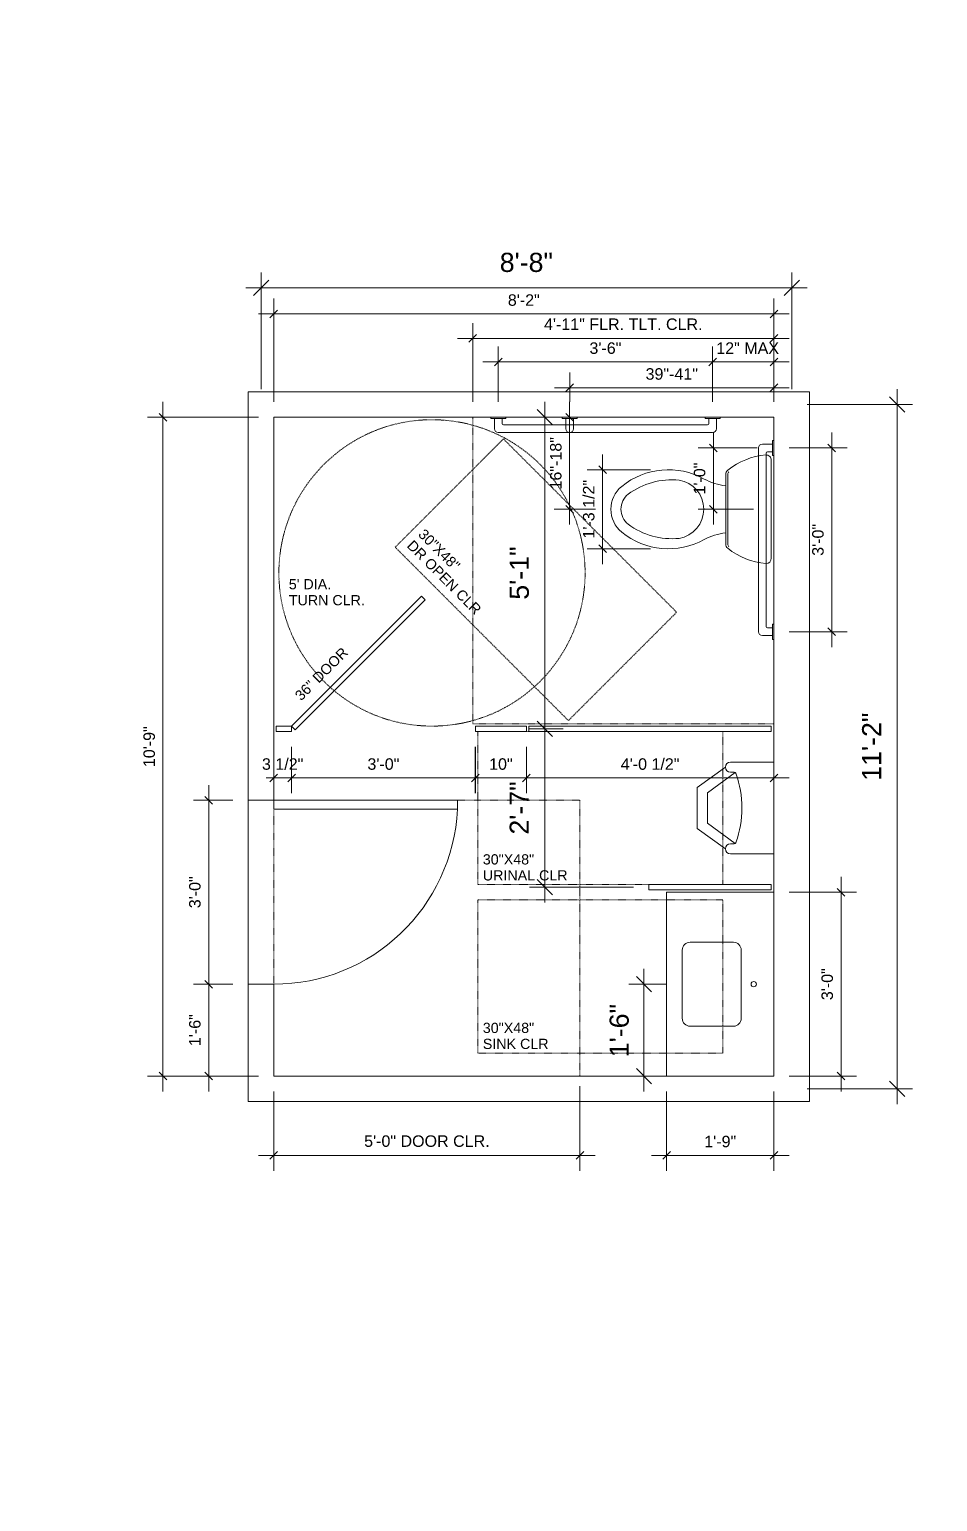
# Model space of a CAD drawing. Header units: inches. Extents: x -2804 to 58974, y -36095 to 66.
# Drawn here: x 23727.2 to 23905.1, y -24337.8 to -24049.5 of the extents above; entities that cross this region are included whole.
import ezdxf

# ---------------------------------------------------------------- set-up
doc = ezdxf.new("R2010")
doc.units = ezdxf.units.IN
doc.header["$MEASUREMENT"] = 0
doc.header["$XCLIPFRAME"] = 2
doc.linetypes.add('IMPORT-HIDDEN2 _3_', pattern=[0.09375, 0.0625, -0.03125])
for name, color, linetype, lineweight in [('15xx-Jefferson-REHAB-pr5_dwg', 45, 'Continuous', 9), ('A-CABINET-UNDER', 7, 'IMPORT-HIDDEN2 _3_', 9), ('A-DIM', 7, 'Continuous', 9), ('A-DIM-TLT', 7, 'Continuous', 9), ('A-DOOR', 31, 'Continuous', 13), ('A-FLR-CLEAR', 7, 'IMPORT-HIDDEN2 _3_', 9), ('A-WALL', 113, 'Continuous', 13), ('G-ANNO-REFR', 1, 'Continuous', 9), ('P-Flor-Fixt', 7, 'Continuous', 9)]:
    doc.layers.add(name, color=color, linetype=linetype, lineweight=lineweight)
doc.styles.add('Arial_1', font='arial.ttf', dxfattribs={"height": 2.25})
doc.styles.add('Arial_6', font='arial.ttf', dxfattribs={"height": 3.75})
doc.styles.add('Arial_9', font='arial.ttf', dxfattribs={"height": 2})
picture_1 = doc.add_image_def('image1.jpg', size_in_pixel=(1920, 1080))

# ---------------------------------------------------------------- blocks, each defined once
blk = doc.blocks.new('15xx-Jefferson-REHAB-pr5_dwg__ARCHTICK-1286411-Site Locator Map')
at = {"layer": 'A-DIM'}
blk.add_line((-0.5, -0.5), (0.5, 0.5), dxfattribs=at)
blk = doc.blocks.new('15xx-Jefferson-REHAB-pr5_dwg_KOHTLT-1286400-Site Locator Map')
at = {"layer": 'P-Flor-Fixt', "flags": 128}
for points in [[(6.49, 9.5), (0, 9.5), (-6.49, 9.5)], [(6.49, 9.12), (0, 9.12), (-6.49, 9.12)], [(-9.12, 1), (0, 1), (9.12, 1)]]:
    blk.add_lwpolyline(points, dxfattribs=at)
at = {"layer": 'P-Flor-Fixt'}
for centre, radius, start, end in [((-0.01, 25.38), 5.5, 89.9234, 140.4789), ((0.01, 25.38), 5.5, 39.5211, 90.0766), ((6.37, 20.18), 13.73, 140.6898, 209.0889), ((8.46, 19.46), 13.95, 143.874, 185.3101), ((-0.01, 25.38), 3.63, 89.8837, 140.428), ((0.01, 25.38), 3.63, 39.572, 90.1163), ((-8.46, 19.46), 13.95, 354.6899, 36.126), ((-6.37, 20.18), 13.73, 330.9111, 39.3102), ((0, 19.09), 5.5, 189.5705, 350.4295), ((-15.92, 8.09), 11.63, 6.9769, 27.7312), ((15.92, 8.09), 11.63, 152.2688, 173.0231), ((3.17, 0.8), 13.35, 141.4587, 174.8594), ((-6.49, 8.5), 1, 90, 141.4587), ((-6.49, 8.5), 0.625, 90, 141.4587), ((6.49, 8.5), 1, 38.5413, 90), ((6.49, 8.5), 0.625, 38.5413, 90), ((-3.17, 0.8), 13.35, 5.1406, 38.5413), ((-9.12, 2), 1, 180, 270), ((9.12, 2), 1, 270, 0)]:
    blk.add_arc(centre, radius, start, end, dxfattribs=at)
blk = doc.blocks.new('15xx-Jefferson-REHAB-pr5_dwg_KTLTR-1286428-Site Locator Map')
blk.add_blockref('15xx-Jefferson-REHAB-pr5_dwg_KOHTLT-1286400-Site Locator Map', (-18, 0))
blk = doc.blocks.new('15xx-Jefferson-REHAB-pr5_dwg_DOORBLK-1286429-Site Locator Map')
at = {"layer": 'A-DOOR', "color": 7, "lineweight": 9, "flags": 128}
blk.add_lwpolyline([(-1.75, 0), (-1.75, 36), (0, 36), (0, 0)], close=True, dxfattribs=at)
at = {"layer": 'A-DOOR', "color": 7, "lineweight": 9}
blk.add_arc((-1.79, 0), 36.04, 360, 87.146, dxfattribs=at)
blk = doc.blocks.new('15xx-Jefferson-REHAB-pr5_dwg__ARCHTICK-1286430-Site Locator Map')
at = {"layer": 'A-DIM-TLT'}
blk.add_line((-0.5, -0.5), (0.5, 0.5), dxfattribs=at)
blk = doc.blocks.new('15xx-Jefferson-REHAB-pr5_dwg_36-GB-1286431-Site Locator Map')
at = {"layer": 'P-Flor-Fixt'}
for p, q in [((-3, -36), (-3, 0)), ((-0.25, 0.75), (-2.25, 0.75)), ((-1.5, -35), (-1.5, -1)), ((-0.25, -0.75), (-1.25, -0.75)), ((-0.25, -36.75), (-2.25, -36.75)), ((-0.25, -35.25), (-1.25, -35.25))]:
    blk.add_line(p, q, dxfattribs=at)
at = {"layer": 'P-Flor-Fixt', "flags": 128}
for points in [[(0, 1.48), (-0.25, 1.48), (-0.25, -1.48), (0, -1.48)], [(0, -34.52), (-0.25, -34.52), (-0.25, -37.48), (0, -37.48)]]:
    blk.add_lwpolyline(points, close=True, dxfattribs=at)
at = {"layer": 'P-Flor-Fixt'}
for centre, radius, start, end in [((-2.25, 0), 0.75, 90, 180), ((-1.25, -1), 0.25, 90, 180), ((-2.25, -36), 0.75, 180, 270), ((-1.25, -35), 0.25, 180, 270)]:
    blk.add_arc(centre, radius, start, end, dxfattribs=at)
blk = doc.blocks.new('15xx-Jefferson-REHAB-pr5_dwg_42-GB-1286432-Site Locator Map')
at = {"layer": 'P-Flor-Fixt'}
for p, q in [((-42.75, -0.25), (-42.75, -2.25)), ((-41.25, -0.25), (-41.25, -1.25)), ((-1, -1.5), (-41, -1.5)), ((-0.75, -0.25), (-0.75, -1.25)), ((0.75, -0.25), (0.75, -2.25)), ((0, -3), (-42, -3))]:
    blk.add_line(p, q, dxfattribs=at)
at = {"layer": 'P-Flor-Fixt', "flags": 128}
for points in [[(-40.52, 0), (-43.48, 0), (-43.48, -0.25), (-40.52, -0.25)], [(1.48, 0), (-1.48, 0), (-1.48, -0.25), (1.48, -0.25)]]:
    blk.add_lwpolyline(points, close=True, dxfattribs=at)
at = {"layer": 'P-Flor-Fixt'}
for centre, radius, start, end in [((-42, -2.25), 0.75, 180, 270), ((-41, -1.25), 0.25, 180, 270), ((-1, -1.25), 0.25, 270, 0), ((0, -2.25), 0.75, 270, 0)]:
    blk.add_arc(centre, radius, start, end, dxfattribs=at)
blk = doc.blocks.new('15xx-Jefferson-REHAB-pr5_dwg_VERT-GB-1286433-Site Locator Map')
at = {"layer": 'P-Flor-Fixt'}
for p, q in [((-0.75, -0.25), (-0.75, -2.25)), ((0.75, -0.25), (0.75, -2.25))]:
    blk.add_line(p, q, dxfattribs=at)
at = {"layer": 'P-Flor-Fixt', "flags": 128}
blk.add_lwpolyline([(1.48, 0), (-1.48, 0), (-1.48, -0.25), (1.48, -0.25)], close=True, dxfattribs=at)
at = {"layer": 'P-Flor-Fixt'}
blk.add_arc((0, -2.25), 0.75, 180, 360, dxfattribs=at)
blk = doc.blocks.new('15xx-Jefferson-REHAB-pr5_dwg_SINK-TOP-1286436-Site Locator Map')
at = {"layer": 'P-Flor-Fixt'}
for p, q in [((2.06, -7.18), (2.06, 6.18)), ((3.6, 7.72), (12.08, 7.72)), ((13.62, 6.18), (13.62, -7.18)), ((12.08, -8.72), (3.6, -8.72))]:
    blk.add_line(p, q, dxfattribs=at)
blk.add_circle((16.06, -0.5), 0.514, dxfattribs=at)
for centre, start, end in [((3.6, 6.18), 90, 180), ((12.08, 6.18), 360, 90), ((3.6, -7.18), 180, 270), ((12.08, -7.18), 270, 0)]:
    blk.add_arc(centre, 1.54, start, end, dxfattribs=at)
blk = doc.blocks.new('15xx-Jefferson-REHAB-pr5_dwg-1211969-Site Locator Map')
at = {"layer": 'A-CABINET-UNDER', "flags": 128}
for points in [[(13356.88, 8829.44), (13390.82, 8795.5), (13369.61, 8774.29), (13335.67, 8808.23)], [(13351.86, 8742.17), (13351.86, 8772.17), (13399.86, 8772.17), (13399.86, 8742.17)]]:
    blk.add_lwpolyline(points, close=True, dxfattribs=at)
at = {"layer": 'A-CABINET-UNDER'}
blk.add_circle((13342.88, 8803.2), 30, dxfattribs=at)
at = {"layer": 'A-DIM'}
for p, q in [((13309.38, 8839.17), (13309.38, 8861.99)), ((13413.36, 8839.17), (13413.36, 8861.99)), ((13306.38, 8858.99), (13416.36, 8858.99)), ((13434.04, 8839.17), (13434.04, 8699.17)), ((13365, 8836.67), (13365, 8769.67)), ((13416.36, 8836.17), (13437.04, 8836.17)), ((13353.86, 8833.67), (13368, 8833.67)), ((13365, 8775.67), (13365, 8738.67)), ((13382.36, 8741.67), (13362, 8741.67)), ((13384.42, 8725.67), (13384.42, 8701.67)), ((13388.91, 8722.67), (13381.42, 8722.67)), ((13388.36, 8704.67), (13381.42, 8704.67)), ((13416.36, 8702.17), (13437.04, 8702.17))]:
    blk.add_line(p, q, dxfattribs=at)
at = {"layer": 'A-DIM', "flags": 128}
blk.add_lwpolyline([(13362, 8772.67), (13368.57, 8772.67)], close=True, dxfattribs=at)
at = {"layer": 'A-DIM-TLT'}
for p, q in [((13311.88, 8836.67), (13311.88, 8856.91)), ((13308.88, 8853.91), (13412.86, 8853.91)), ((13350.86, 8836.67), (13350.86, 8852.11)), ((13412.86, 8849.11), (13347.86, 8849.11)), ((13355.86, 8836.67), (13355.86, 8847.5)), ((13400.86, 8844.5), (13352.86, 8844.5)), ((13412.86, 8844.5), (13394.86, 8844.5)), ((13369.86, 8836.67), (13369.86, 8842.45)), ((13412.86, 8839.45), (13366.86, 8839.45)), ((13290.17, 8701.67), (13290.17, 8836.67)), ((13369.85, 8812.66), (13369.85, 8836.67)), ((13308.88, 8833.67), (13287.17, 8833.67)), ((13375.98, 8833.67), (13366.85, 8833.67)), ((13398.02, 8812.67), (13398.02, 8830.67)), ((13421.21, 8830.67), (13421.21, 8788.67)), ((13376.29, 8804.93), (13376.29, 8826.4)), ((13406.61, 8827.67), (13395.02, 8827.67)), ((13412.86, 8827.67), (13424.21, 8827.67)), ((13385.69, 8823.4), (13373.29, 8823.4)), ((13374.95, 8815.66), (13366.85, 8815.66)), ((13405.86, 8815.67), (13395.02, 8815.67)), ((13385.69, 8807.93), (13373.29, 8807.93)), ((13412.86, 8791.67), (13424.21, 8791.67)), ((13311.88, 8769.17), (13311.88, 8760.06)), ((13351.38, 8769.17), (13351.38, 8760.06)), ((13409.86, 8769.17), (13409.86, 8760.06)), ((13348.38, 8763.06), (13364.38, 8763.06)), ((13412.86, 8763.06), (13358.38, 8763.06)), ((13299.13, 8761.67), (13299.13, 8719.67)), ((13303.88, 8758.67), (13296.13, 8758.67)), ((13423.03, 8743.67), (13423.03, 8701.67)), ((13412.86, 8740.67), (13426.03, 8740.67)), ((13299.13, 8701.67), (13299.13, 8725.67)), ((13371.88, 8702.67), (13371.88, 8686.15)), ((13412.86, 8704.67), (13426.03, 8704.67)), ((13311.88, 8701.67), (13311.88, 8686.15)), ((13388.86, 8701.67), (13388.86, 8686.15)), ((13409.86, 8701.67), (13409.86, 8686.15)), ((13374.88, 8689.15), (13308.88, 8689.15)), ((13385.86, 8689.15), (13412.86, 8689.15))]:
    blk.add_line(p, q, dxfattribs=at)
at = {"layer": 'A-DIM-TLT', "flags": 128}
for points in [[(13409.86, 8852.11), (13409.86, 8836.67), (13409.86, 8856.91)], [(13409.86, 8842.45), (13409.86, 8836.67), (13409.86, 8847.5)], [(13315.36, 8769.17), (13315.36, 8760.06), (13315.36, 8769.17), (13315.36, 8760.06)], [(13316.86, 8763.06), (13315.36, 8763.06), (13311.88, 8763.06), (13310.38, 8763.06)], [(13296.13, 8704.67), (13308.88, 8704.67), (13287.17, 8704.67)]]:
    blk.add_lwpolyline(points, dxfattribs=at)
for points in [[(13397.86, 8847.5), (13397.86, 8836.67)], [(13306.88, 8699.67), (13416.86, 8699.67), (13416.86, 8838.67), (13306.88, 8838.67)], [(13351.36, 8760.06), (13351.36, 8769.17)], [(13361.38, 8760.06), (13361.38, 8769.17)], [(13312.36, 8763.06), (13354.36, 8763.06)], [(13296.13, 8722.67), (13303.88, 8722.67)]]:
    blk.add_lwpolyline(points, close=True, dxfattribs=at)
at = {"layer": 'A-FLR-CLEAR', "flags": 128}
for points in [[(13350.86, 8833.67), (13350.86, 8773.67), (13409.86, 8773.67), (13409.86, 8833.67)], [(13311.88, 8758.67), (13371.88, 8758.67), (13371.88, 8704.67), (13311.88, 8704.67)], [(13351.86, 8739.17), (13351.86, 8709.17), (13399.86, 8709.17), (13399.86, 8739.17)]]:
    blk.add_lwpolyline(points, close=True, dxfattribs=at)
at = {"layer": 'A-WALL', "color": 7, "lineweight": 9, "flags": 128}
blk.add_lwpolyline([(13306.88, 8758.67), (13311.88, 8758.67), (13311.88, 8833.67), (13409.86, 8833.67), (13409.86, 8704.67), (13311.88, 8704.67), (13311.88, 8722.67), (13306.88, 8722.67)], dxfattribs=at)
at = {"layer": 'P-Flor-Fixt'}
for p, q in [((13401.36, 8764.17), (13402.08, 8764.17)), ((13402.08, 8750.17), (13401.36, 8750.17))]:
    blk.add_line(p, q, dxfattribs=at)
at = {"layer": 'P-Flor-Fixt', "flags": 128}
for points in [[(13315.36, 8773.17), (13340.81, 8798.62), (13341.52, 8797.92), (13316.06, 8772.46)], [(13312.38, 8773.17), (13312.38, 8772.17), (13315.38, 8772.17), (13315.38, 8773.17)], [(13361.38, 8772.17), (13361.38, 8773.17), (13351.38, 8773.17), (13351.38, 8772.17)], [(13361.88, 8772.17), (13409.36, 8772.17), (13409.36, 8773.17), (13361.88, 8773.17)], [(13385.36, 8741.17), (13409.36, 8741.17), (13409.36, 8742.17), (13385.36, 8742.17)]]:
    blk.add_lwpolyline(points, close=True, dxfattribs=at)
for points in [[(13401.36, 8748.17), (13409.86, 8748.17), (13409.86, 8766.17), (13401.36, 8766.17)], [(13400.36, 8765.17), (13394.86, 8761.17), (13394.86, 8753.17), (13400.36, 8749.17)], [(13402.29, 8764.1), (13396.86, 8760.15), (13396.86, 8754.19), (13402.29, 8750.23)], [(13409.86, 8740.67), (13388.86, 8740.67), (13388.86, 8704.67)]]:
    blk.add_lwpolyline(points, dxfattribs=at)
at = {"layer": 'P-Flor-Fixt'}
for centre, radius, start, end in [((13401.36, 8765.17), 1, 90, 270), ((13402.08, 8763.77), 0.396, 19.4533, 90), ((13383.38, 8757.17), 20.22, 340.5467, 19.4533), ((13401.36, 8749.17), 1, 90, 270), ((13402.08, 8750.56), 0.396, 270, 340.5467)]:
    blk.add_arc(centre, radius, start, end, dxfattribs=at)
for name, p, xscale, yscale, zscale, rotation in [('15xx-Jefferson-REHAB-pr5_dwg__ARCHTICK-1286411-Site Locator Map', (13309.38, 8858.99), 3, 3, 3, 180), ('15xx-Jefferson-REHAB-pr5_dwg__ARCHTICK-1286430-Site Locator Map', (13311.88, 8853.91), 1.5, 1.5, 1.5, 180), ('15xx-Jefferson-REHAB-pr5_dwg__ARCHTICK-1286430-Site Locator Map', (13350.86, 8849.11), 1.5, 1.5, 1.5, 180), ('15xx-Jefferson-REHAB-pr5_dwg__ARCHTICK-1286430-Site Locator Map', (13355.86, 8844.5), 1.5, 1.5, 1.5, 180), ('15xx-Jefferson-REHAB-pr5_dwg__ARCHTICK-1286430-Site Locator Map', (13397.86, 8844.5), 1.5, 1.5, 1.5, 180), ('15xx-Jefferson-REHAB-pr5_dwg__ARCHTICK-1286430-Site Locator Map', (13369.86, 8839.45), 1.5, 1.5, 1.5, 180), ('15xx-Jefferson-REHAB-pr5_dwg__ARCHTICK-1286411-Site Locator Map', (13434.04, 8836.17), 3, 3, 3, 89.99999999999999), ('15xx-Jefferson-REHAB-pr5_dwg__ARCHTICK-1286411-Site Locator Map', (13365, 8833.67), 3, 3, 3, 89.99999999999999), ('15xx-Jefferson-REHAB-pr5_dwg__ARCHTICK-1286430-Site Locator Map', (13290.17, 8833.67), 1.5, 1.5, 1.5, 89.99999999999999), ('15xx-Jefferson-REHAB-pr5_dwg__ARCHTICK-1286430-Site Locator Map', (13369.85, 8833.67), 1.5, 1.5, 1.5, 89.99999999999999), ('15xx-Jefferson-REHAB-pr5_dwg_KTLTR-1286428-Site Locator Map', (13410.41, 8834.59), 1.051350427351281, 1.051350427351281, 1.051350427351281, 89.99999999999999), ('15xx-Jefferson-REHAB-pr5_dwg__ARCHTICK-1286430-Site Locator Map', (13398.02, 8827.67), 1.5, 1.5, 1.5, 89.99999999999999), ('15xx-Jefferson-REHAB-pr5_dwg__ARCHTICK-1286430-Site Locator Map', (13421.21, 8827.67), 1.5, 1.5, 1.5, 89.99999999999999), ('15xx-Jefferson-REHAB-pr5_dwg__ARCHTICK-1286430-Site Locator Map', (13376.29, 8823.4), 1.5, 1.5, 1.5, 89.99999999999999), ('15xx-Jefferson-REHAB-pr5_dwg__ARCHTICK-1286430-Site Locator Map', (13369.85, 8815.66), 1.5, 1.5, 1.5, 270), ('15xx-Jefferson-REHAB-pr5_dwg__ARCHTICK-1286430-Site Locator Map', (13398.02, 8815.67), 1.5, 1.5, 1.5, 270), ('15xx-Jefferson-REHAB-pr5_dwg__ARCHTICK-1286430-Site Locator Map', (13376.29, 8807.93), 1.5, 1.5, 1.5, 270), ('15xx-Jefferson-REHAB-pr5_dwg__ARCHTICK-1286430-Site Locator Map', (13421.21, 8791.67), 1.5, 1.5, 1.5, 270), ('15xx-Jefferson-REHAB-pr5_dwg__ARCHTICK-1286411-Site Locator Map', (13365, 8772.67), 3, 3, 3, 270), ('15xx-Jefferson-REHAB-pr5_dwg__ARCHTICK-1286411-Site Locator Map', (13365, 8772.67), 3, 3, 3, 89.99999999999999), ('15xx-Jefferson-REHAB-pr5_dwg__ARCHTICK-1286430-Site Locator Map', (13315.36, 8763.06), 1.5, 1.5, 1.5, 180), ('15xx-Jefferson-REHAB-pr5_dwg__ARCHTICK-1286430-Site Locator Map', (13315.36, 8763.06), 1.5, 1.5, 1.5, 180), ('15xx-Jefferson-REHAB-pr5_dwg__ARCHTICK-1286430-Site Locator Map', (13315.36, 8763.06), 1.5, 1.5, 1.5, 180), ('15xx-Jefferson-REHAB-pr5_dwg__ARCHTICK-1286430-Site Locator Map', (13351.38, 8763.06), 1.5, 1.5, 1.5, 180), ('15xx-Jefferson-REHAB-pr5_dwg__ARCHTICK-1286430-Site Locator Map', (13361.38, 8763.06), 1.5, 1.5, 1.5, 180), ('15xx-Jefferson-REHAB-pr5_dwg__ARCHTICK-1286430-Site Locator Map', (13299.13, 8758.67), 1.5, 1.5, 1.5, 89.99999999999999), ('15xx-Jefferson-REHAB-pr5_dwg__ARCHTICK-1286411-Site Locator Map', (13365, 8741.67), 3, 3, 3, 270), ('15xx-Jefferson-REHAB-pr5_dwg__ARCHTICK-1286430-Site Locator Map', (13423.03, 8740.67), 1.5, 1.5, 1.5, 89.99999999999999), ('15xx-Jefferson-REHAB-pr5_dwg__ARCHTICK-1286430-Site Locator Map', (13299.13, 8722.67), 1.5, 1.5, 1.5, 270), ('15xx-Jefferson-REHAB-pr5_dwg__ARCHTICK-1286430-Site Locator Map', (13299.13, 8722.67), 1.5, 1.5, 1.5, 89.99999999999999), ('15xx-Jefferson-REHAB-pr5_dwg__ARCHTICK-1286411-Site Locator Map', (13384.42, 8722.67), 3, 3, 3, 89.99999999999999), ('15xx-Jefferson-REHAB-pr5_dwg__ARCHTICK-1286430-Site Locator Map', (13290.17, 8704.67), 1.5, 1.5, 1.5, 270), ('15xx-Jefferson-REHAB-pr5_dwg__ARCHTICK-1286430-Site Locator Map', (13299.13, 8704.67), 1.5, 1.5, 1.5, 270), ('15xx-Jefferson-REHAB-pr5_dwg__ARCHTICK-1286411-Site Locator Map', (13384.42, 8704.67), 3, 3, 3, 270), ('15xx-Jefferson-REHAB-pr5_dwg__ARCHTICK-1286430-Site Locator Map', (13423.03, 8704.67), 1.5, 1.5, 1.5, 270), ('15xx-Jefferson-REHAB-pr5_dwg__ARCHTICK-1286411-Site Locator Map', (13434.04, 8702.17), 3, 3, 3, 270), ('15xx-Jefferson-REHAB-pr5_dwg__ARCHTICK-1286430-Site Locator Map', (13311.88, 8689.15), 1.5, 1.5, 1.5, 180), ('15xx-Jefferson-REHAB-pr5_dwg__ARCHTICK-1286430-Site Locator Map', (13388.86, 8689.15), 1.5, 1.5, 1.5, 180)]:
    blk.add_blockref(name, p, dxfattribs=dict(xscale=xscale, yscale=yscale, zscale=zscale, rotation=rotation))
for name, p, xscale, yscale, zscale in [('15xx-Jefferson-REHAB-pr5_dwg__ARCHTICK-1286411-Site Locator Map', (13413.36, 8858.99), 3, 3, 3), ('15xx-Jefferson-REHAB-pr5_dwg__ARCHTICK-1286430-Site Locator Map', (13409.86, 8853.91), 1.5, 1.5, 1.5), ('15xx-Jefferson-REHAB-pr5_dwg__ARCHTICK-1286430-Site Locator Map', (13409.86, 8849.11), 1.5, 1.5, 1.5), ('15xx-Jefferson-REHAB-pr5_dwg__ARCHTICK-1286430-Site Locator Map', (13397.86, 8844.5), 1.5, 1.5, 1.5), ('15xx-Jefferson-REHAB-pr5_dwg__ARCHTICK-1286430-Site Locator Map', (13409.86, 8844.5), 1.5, 1.5, 1.5), ('15xx-Jefferson-REHAB-pr5_dwg__ARCHTICK-1286430-Site Locator Map', (13409.86, 8839.45), 1.5, 1.5, 1.5), ('15xx-Jefferson-REHAB-pr5_dwg__ARCHTICK-1286430-Site Locator Map', (13311.88, 8763.06), 1.5, 1.5, 1.5), ('15xx-Jefferson-REHAB-pr5_dwg__ARCHTICK-1286430-Site Locator Map', (13351.36, 8763.06), 1.5, 1.5, 1.5), ('15xx-Jefferson-REHAB-pr5_dwg__ARCHTICK-1286430-Site Locator Map', (13351.36, 8763.06), 1.5, 1.5, 1.5), ('15xx-Jefferson-REHAB-pr5_dwg__ARCHTICK-1286430-Site Locator Map', (13361.38, 8763.06), 1.5, 1.5, 1.5), ('15xx-Jefferson-REHAB-pr5_dwg__ARCHTICK-1286430-Site Locator Map', (13409.86, 8763.06), 1.5, 1.5, 1.5), ('15xx-Jefferson-REHAB-pr5_dwg__ARCHTICK-1286430-Site Locator Map', (13371.88, 8689.15), 1.5, 1.5, 1.5), ('15xx-Jefferson-REHAB-pr5_dwg__ARCHTICK-1286430-Site Locator Map', (13409.86, 8689.15), 1.5, 1.5, 1.5)]:
    blk.add_blockref(name, p, dxfattribs=dict(xscale=xscale, yscale=yscale, zscale=zscale))
for name, p in [('15xx-Jefferson-REHAB-pr5_dwg_42-GB-1286432-Site Locator Map', (13397.86, 8833.67)), ('15xx-Jefferson-REHAB-pr5_dwg_VERT-GB-1286433-Site Locator Map', (13369.86, 8833.67)), ('15xx-Jefferson-REHAB-pr5_dwg_36-GB-1286431-Site Locator Map', (13409.86, 8827.67)), ('15xx-Jefferson-REHAB-pr5_dwg_SINK-TOP-1286436-Site Locator Map', (13389.86, 8723.17))]:
    blk.add_blockref(name, p)
at = {"rotation": 270}
blk.add_blockref('15xx-Jefferson-REHAB-pr5_dwg_DOORBLK-1286429-Site Locator Map', (13311.88, 8756.92), dxfattribs=at)
at = {"layer": 'A-DIM', "insert": (13361.37, 8865.88), "char_height": 3.75, "width": 12.3988, "attachment_point": 2, "line_spacing_factor": 0.938532, "style": 'Arial_6'}
blk.add_mtext('8\'-8"', dxfattribs=at)
at = {"layer": 'A-DIM', "char_height": 3.75, "rotation": 90, "line_spacing_factor": 0.938532, "style": 'Arial_6'}
for s, insert, width, attachment_point in [('5\'-1"', (13358.1, 8803.17), 12.3988, 2), ('11\'-2"', (13427.15, 8769.17), 15.876, 2), ('2\'-7"', (13358.1, 8757.17), 12.3988, 2), ('1\'-6"', (13377.68, 8708.37), 12.3988, 1)]:
    blk.add_mtext(s, dxfattribs=dict(at, insert=insert, width=width, attachment_point=attachment_point))
at = {"layer": 'A-DIM-TLT', "line_spacing_factor": 0.938532}
for s, insert, char_height, width, attachment_point, style in [('8\'-2"', (13360.87, 8857.75), 2.25, 7.4395, 2, 'Arial_1'), ('4\'-11" FLR. TLT. CLR.', (13380.36, 8853.02), 2.25, 36.9504, 2, 'Arial_1'), ('3\'-6"', (13376.86, 8848.34), 2.25, 7.4395, 2, 'Arial_1'), ('12" MAX', (13404.73, 8848.34), 2.25, 14.6319, 2, 'Arial_1'), ('39"-41"', (13389.86, 8843.28), 2.25, 12.2161, 2, 'Arial_1'), ("5' DIA.\\PTURN CLR.", (13314.83, 8801.99), 2, 17.6912, 1, 'Arial_9'), ('3 1/2"', (13313.62, 8766.9), 2.25, 9.6631, 2, 'Arial_1'), ('3\'-0"', (13333.36, 8766.9), 2.25, 7.4395, 2, 'Arial_1'), ('3\'-0"', (13333.36, 8766.9), 2.25, 7.4395, 2, 'Arial_1'), ('10"', (13356.38, 8766.9), 2.25, 5.4904, 2, 'Arial_1'), ('4\'-0 1/2"', (13385.62, 8766.9), 2.25, 13.6985, 2, 'Arial_1'), ('30"X48"\\PURINAL CLR', (13352.84, 8748.11), 2, 19.6189, 1, 'Arial_9'), ('30"X48"\\PSINK CLR', (13352.84, 8715.11), 2, 15.3242, 1, 'Arial_9'), ('5\'-0" DOOR CLR.', (13341.88, 8693.07), 2.25, 29.2364, 2, 'Arial_1'), ('1\'-9"', (13399.36, 8692.99), 2.25, 7.4395, 2, 'Arial_1')]:
    blk.add_mtext(s, dxfattribs=dict(at, insert=insert, char_height=char_height, width=width, attachment_point=attachment_point, style=style))
for s, insert, char_height, width, attachment_point, rotation, style in [('16"-18"', (13366.01, 8824.66), 2.25, 12.2161, 2, 90, 'Arial_1'), ('1\'-0"', (13394.18, 8821.67), 2.25, 7.4395, 2, 90, 'Arial_1'), ('1\'-3 1/2"', (13372.46, 8815.67), 2.25, 13.6985, 2, 90, 'Arial_1'), ('3\'-0"', (13417.37, 8809.67), 2.25, 7.4395, 2, 90, 'Arial_1'), ('30"X48"\\PDR OPEN CLR', (13341.45, 8812), 2, 22.6935, 1, 315, 'Arial_9'), ('36" DOOR', (13315.82, 8779.45), 2, 15.7634, 1, 45, 'Arial_9'), ('10\'-9"', (13286.34, 8769.17), 2.25, 9.5258, 2, 90, 'Arial_1'), ('3\'-0"', (13295.29, 8740.67), 2.25, 7.4395, 2, 90, 'Arial_1'), ('3\'-0"', (13419.19, 8722.67), 2.25, 7.4395, 2, 90, 'Arial_1'), ('1\'-6"', (13295.29, 8713.67), 2.25, 7.4395, 2, 90, 'Arial_1')]:
    blk.add_mtext(s, dxfattribs=dict(at, insert=insert, char_height=char_height, width=width, attachment_point=attachment_point, rotation=rotation, style=style))

msp = doc.modelspace()

# ---------------------------------------------------------------- block references
at = {"layer": '15xx-Jefferson-REHAB-pr5_dwg', "color": 7}
msp.add_blockref('15xx-Jefferson-REHAB-pr5_dwg-1211969-Site Locator Map', (10463.16, -32959.13), dxfattribs=at)

# ---------------------------------------------------------------- pictures from other files: only their frames are drawn
at = {"layer": 'G-ANNO-REFR'}
image = msp.add_image(picture_1, insert=(2622.27, -39288.79), size_in_units=(58514.29, 32914.29), dxfattribs=at)
image.set_boundary_path([(6.22075, 974.7155), (6.22075, 84.07945), (1848.5501, 84.07945), (1848.5501, 974.7155), (6.22075, 974.7155)])
image.dxf.flags = 15

doc.saveas('drawing.dxf')
